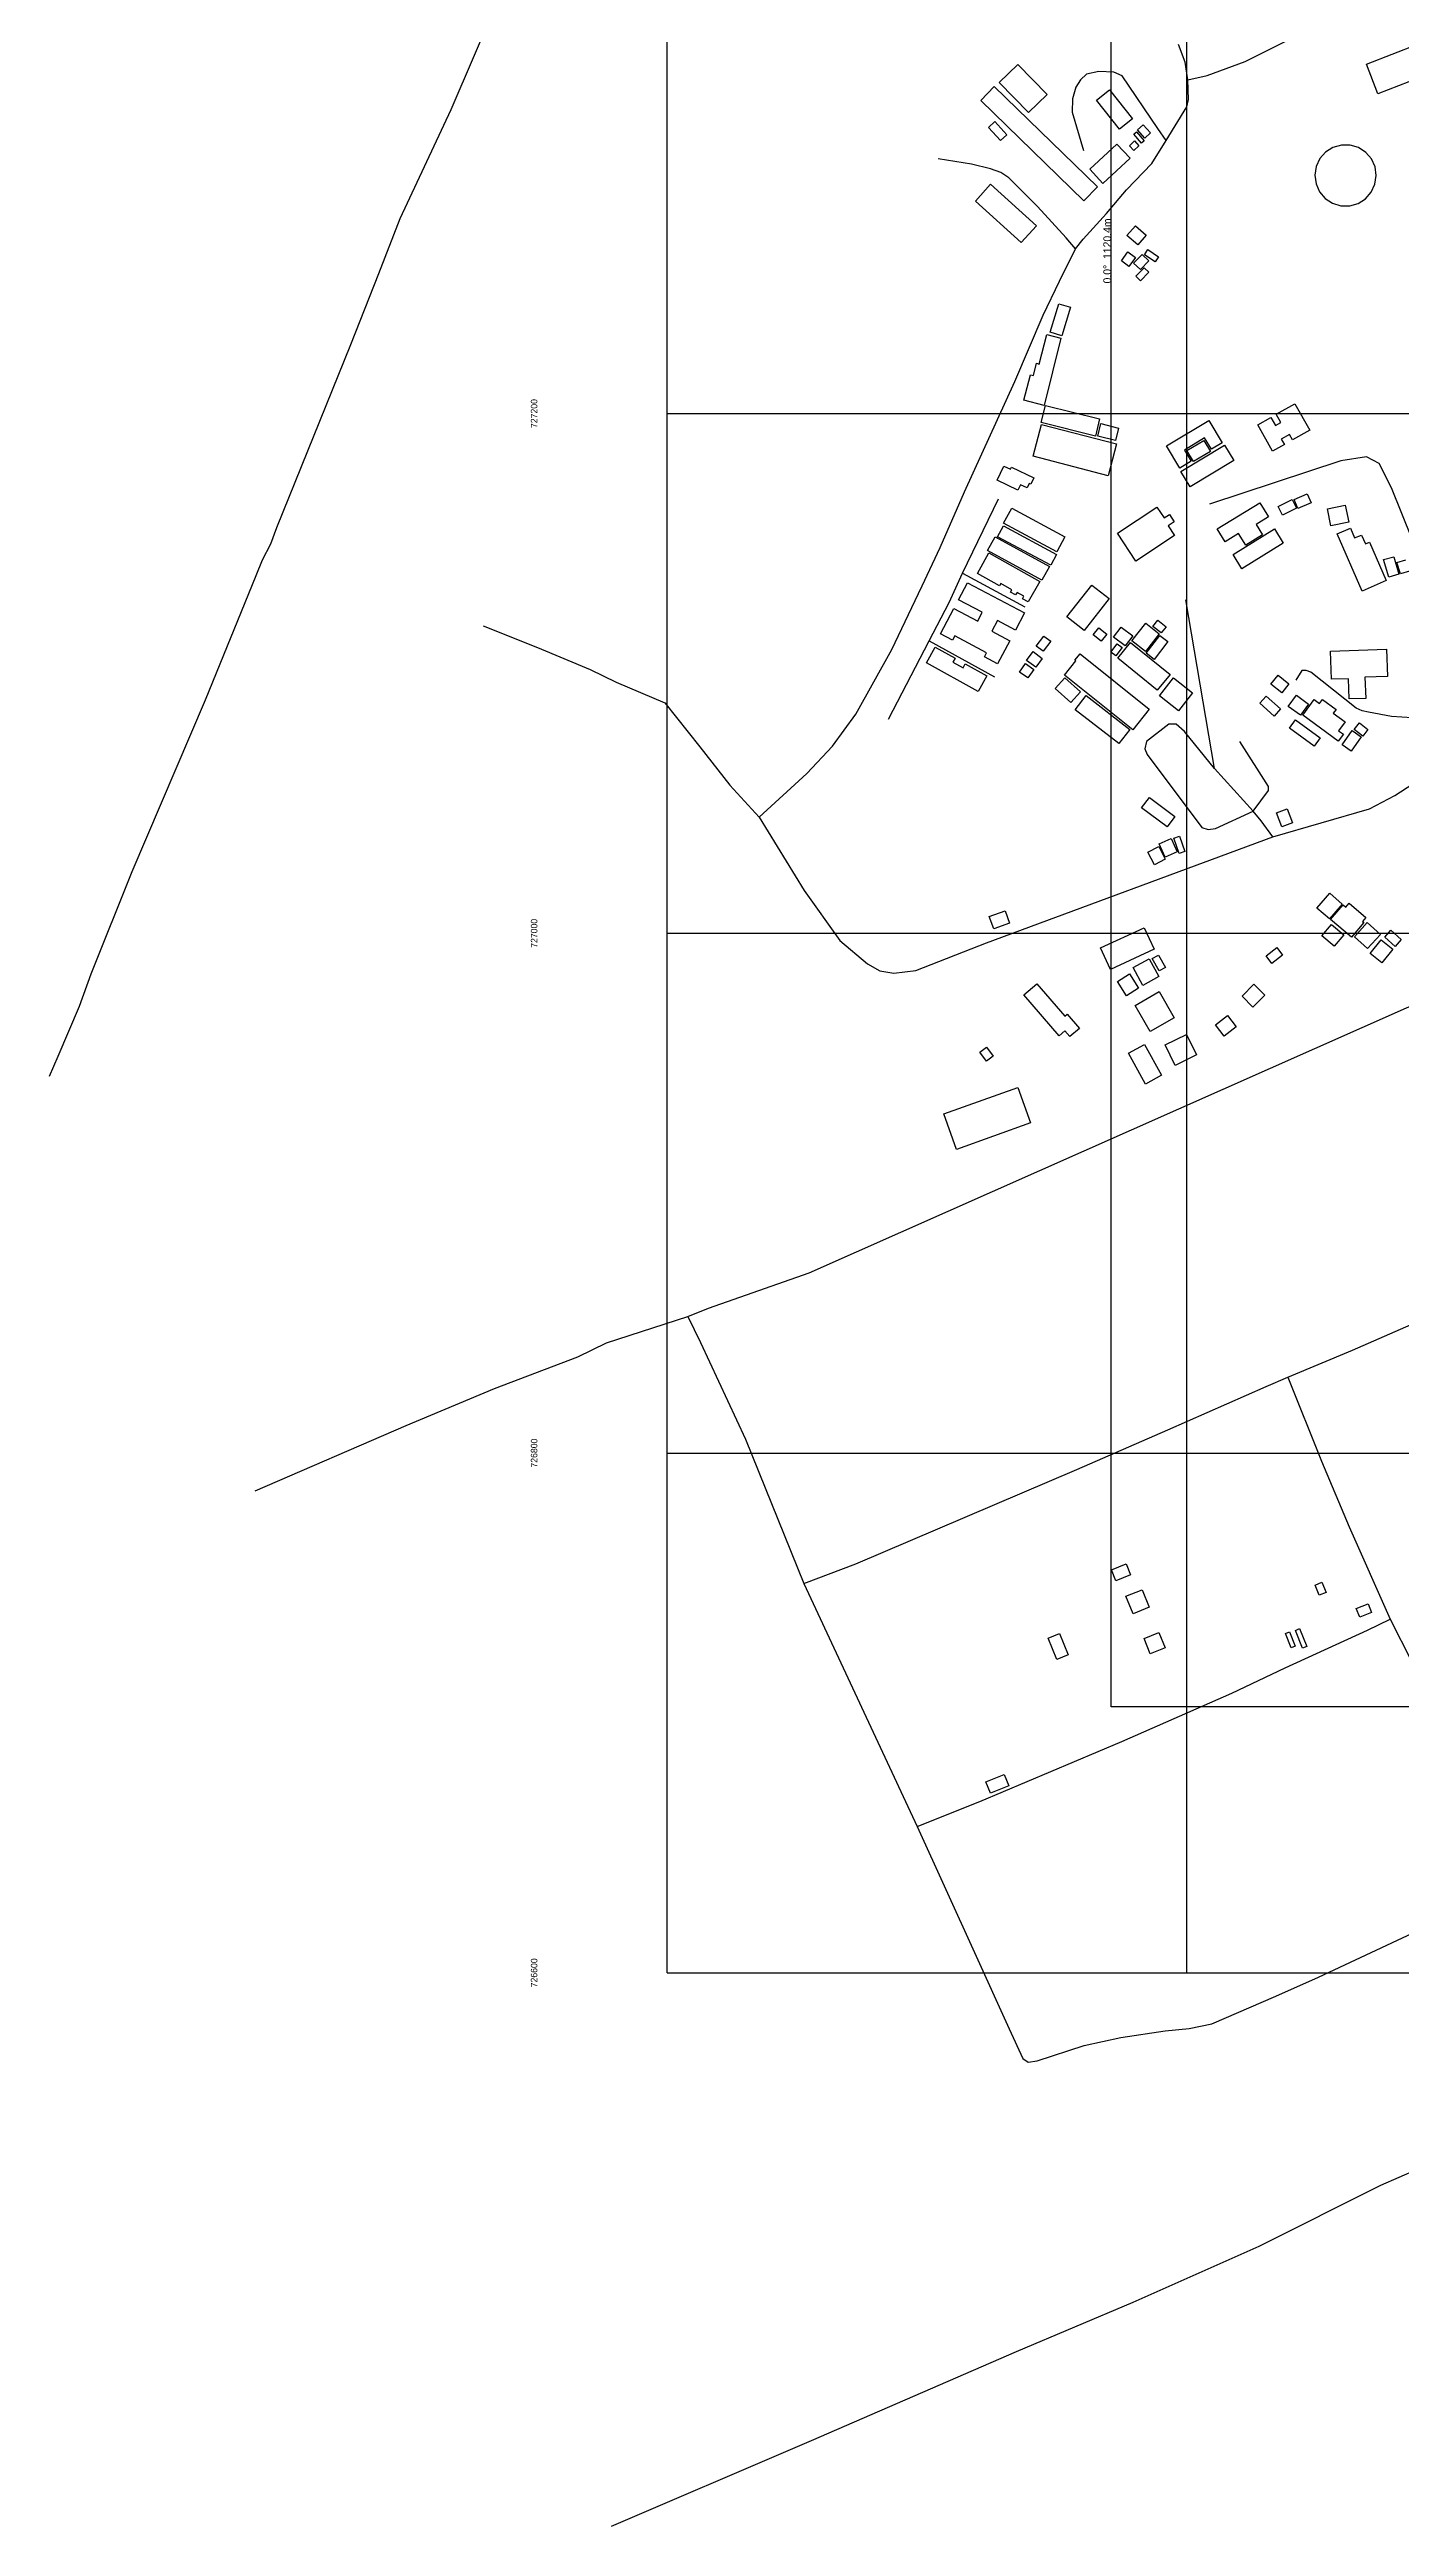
# Model space of a CAD drawing. Header units: metres. Extents: x 375284 to 378017, y 725251 to 730423.
# Drawn here: x 375762 to 376283, y 726387 to 727340 of the extents above; entities that cross this region are included whole.
import ezdxf
from ezdxf.enums import TextEntityAlignment as Align

# ---------------------------------------------------------------- set-up
doc = ezdxf.new("R2010")
doc.units = ezdxf.units.M
for name, color, linetype in [('BUILDINGS', 7, 'Continuous'), ('COORDS', 4, 'Continuous'), ('GRID', 4, 'Continuous'), ('PLOT', 1, 'Continuous'), ('ROADS', 8, 'Continuous'), ('TEXT', 2, 'Continuous')]:
    doc.layers.add(name, color=color, linetype=linetype)

msp = doc.modelspace()

# ---------------------------------------------------------------- linework, layer by layer
at = {"layer": 'BUILDINGS'}
for p, q in [((376269.03, 727334.46), (376288.89, 727342.18)), ((376127.78, 727327.42), (376134.97, 727334.38)), ((376134.97, 727334.38), (376146.17, 727322.8)), ((376273.46, 727323.07), (376269.03, 727334.46)), ((376293.31, 727330.79), (376273.46, 727323.07)), ((376120.64, 727320.42), (376125.86, 727325.79)), ((376125.86, 727325.79), (376165.58, 727287.27)), ((376138.97, 727315.85), (376127.78, 727327.42)), ((376146.17, 727322.8), (376138.97, 727315.85)), ((376165.12, 727320.64), (376170.13, 727324.6)), ((376174.02, 727309.4), (376165.12, 727320.64)), ((376170.13, 727324.6), (376179.02, 727313.36)), ((376160.36, 727281.9), (376120.64, 727320.42)), ((376123.57, 727310.09), (376126.02, 727312.36)), ((376126.02, 727312.36), (376130.71, 727307.29)), ((376179.02, 727313.36), (376174.02, 727309.4)), ((376180.96, 727309.17), (376183.16, 727311.13)), ((376183.16, 727311.13), (376186, 727307.96)), ((376128.27, 727305.01), (376123.57, 727310.09)), ((376130.71, 727307.29), (376128.27, 727305.01)), ((376162.59, 727294), (376173.04, 727303.7)), ((376173.04, 727303.7), (376178.09, 727298.25)), ((376177.86, 727303.08), (376179.8, 727304.89)), ((376179.58, 727301.25), (376177.86, 727303.08)), ((376179.55, 727307.54), (376180.62, 727308.44)), ((376182.47, 727304.1), (376179.55, 727307.54)), ((376181.51, 727303.06), (376179.58, 727301.25)), ((376179.8, 727304.89), (376181.51, 727303.06)), ((376180.62, 727308.44), (376183.52, 727305)), ((376183.8, 727306), (376180.96, 727309.17)), ((376183.52, 727305), (376182.47, 727304.1)), ((376186, 727307.96), (376183.8, 727306)), ((376256.17, 727302.42), (376253.33, 727300.62)), ((376259.4, 727303.34), (376256.17, 727302.42)), ((376262.76, 727303.33), (376259.4, 727303.34)), ((376265.98, 727302.36), (376262.76, 727303.33)), ((376268.81, 727300.52), (376265.98, 727302.36)), ((376167.64, 727288.55), (376162.59, 727294)), ((376178.09, 727298.25), (376167.64, 727288.55)), ((376249.69, 727295.04), (376249.19, 727291.72)), ((376251.12, 727298.09), (376249.69, 727295.04)), ((376253.33, 727300.62), (376251.12, 727298.09)), ((376270.99, 727297.96), (376268.81, 727300.52)), ((376272.37, 727294.9), (376270.99, 727297.96)), ((376272.83, 727291.57), (376272.37, 727294.9)), ((376118.57, 727281.77), (376124.45, 727288.25)), ((376124.45, 727288.25), (376142.06, 727272.27)), ((376165.58, 727287.27), (376160.36, 727281.9)), ((376249.19, 727291.72), (376249.66, 727288.38)), ((376249.66, 727288.38), (376251.03, 727285.32)), ((376251.03, 727285.32), (376253.22, 727282.76)), ((376253.22, 727282.76), (376256.04, 727280.93)), ((376265.85, 727280.87), (376268.7, 727282.67)), ((376268.7, 727282.67), (376270.91, 727285.19)), ((376270.91, 727285.19), (376272.32, 727288.25)), ((376272.32, 727288.25), (376272.83, 727291.57)), ((376136.19, 727265.8), (376118.57, 727281.77)), ((376256.04, 727280.93), (376259.26, 727279.96)), ((376259.26, 727279.96), (376262.62, 727279.94)), ((376262.62, 727279.94), (376265.85, 727280.87)), ((376142.06, 727272.27), (376136.19, 727265.8)), ((376176.88, 727268.48), (376180.13, 727272.27)), ((376181.06, 727264.9), (376176.88, 727268.48)), ((376180.13, 727272.27), (376184.32, 727268.69)), ((376184.32, 727268.69), (376181.06, 727264.9)), ((376174.74, 727258.74), (376177.29, 727262.2)), ((376177.58, 727256.64), (376174.74, 727258.74)), ((376177.29, 727262.2), (376180.13, 727260.1)), ((376180.13, 727260.1), (376177.58, 727256.64)), ((376179.48, 727257.89), (376182.71, 727261.26)), ((376182.06, 727255.42), (376179.48, 727257.89)), ((376180.34, 727252.81), (376183.52, 727256.07)), ((376185.28, 727258.8), (376182.06, 727255.42)), ((376185.28, 727254.36), (376182.09, 727251.1)), ((376182.71, 727261.26), (376185.28, 727258.8)), ((376183.52, 727256.07), (376185.28, 727254.36)), ((376183.65, 727261.13), (376184.95, 727263.1)), ((376187.79, 727258.38), (376183.65, 727261.13)), ((376184.95, 727263.1), (376189.09, 727260.33)), ((376189.09, 727260.33), (376187.79, 727258.38)), ((376182.09, 727251.1), (376180.34, 727252.81)), ((376147.37, 727231.27), (376150.63, 727242.23)), ((376150.63, 727242.23), (376155.13, 727240.9)), ((376155.13, 727240.9), (376151.85, 727229.93)), ((376143.17, 727219.07), (376146.01, 727230.42)), ((376151.46, 727229.06), (376145, 727203.16)), ((376146.01, 727230.42), (376151.46, 727229.06)), ((376151.85, 727229.93), (376147.37, 727231.27)), ((376140.95, 727214.59), (376142.14, 727219.33)), ((376142.14, 727219.33), (376143.17, 727219.07)), ((376137.27, 727205.1), (376139.72, 727214.89)), ((376139.72, 727214.89), (376140.95, 727214.59)), ((376145, 727203.16), (376137.27, 727205.1)), ((376143.85, 727196.56), (376145.5, 727203.15)), ((376145.5, 727203.15), (376166.39, 727197.93)), ((376166.39, 727197.93), (376164.75, 727191.34)), ((376192.16, 727187.59), (376208.43, 727197.33)), ((376208.43, 727197.33), (376213.55, 727188.78)), ((376227.22, 727195.67), (376232.29, 727198.54)), ((376232.29, 727198.54), (376234.04, 727195.44)), ((376234.35, 727199.71), (376241.49, 727203.75)), ((376236.11, 727196.61), (376234.35, 727199.71)), ((376241.49, 727203.75), (376247.24, 727193.58)), ((376140.84, 727183.57), (376144.04, 727195.84)), ((376164.75, 727191.34), (376143.85, 727196.56)), ((376144.04, 727195.84), (376172.82, 727188.34)), ((376165.64, 727191.34), (376166.85, 727196.14)), ((376172.43, 727189.63), (376165.64, 727191.34)), ((376166.85, 727196.14), (376173.64, 727194.41)), ((376172.82, 727188.34), (376169.62, 727176.07)), ((376173.64, 727194.41), (376172.43, 727189.63)), ((376197.28, 727179.03), (376192.16, 727187.59)), ((376197.67, 727177.7), (376214.47, 727187.78)), ((376206.79, 727190.63), (376199.01, 727185.96)), ((376199.99, 727185.83), (376206.45, 727189.67)), ((376206.45, 727189.67), (376209.01, 727185.38)), ((376209.4, 727186.28), (376206.79, 727190.63)), ((376213.55, 727188.78), (376209.4, 727186.28)), ((376214.47, 727187.78), (376217.99, 727181.91)), ((376232.97, 727185.49), (376227.22, 727195.67)), ((376237.48, 727188.05), (376232.97, 727185.49)), ((376234.04, 727195.44), (376236.11, 727196.61)), ((376239.47, 727191.94), (376236.3, 727190.14)), ((376236.3, 727190.14), (376237.48, 727188.05)), ((376240.65, 727189.85), (376239.47, 727191.94)), ((376247.24, 727193.58), (376240.65, 727189.85)), ((376126.93, 727174.31), (376129.51, 727179.79)), ((376129.51, 727179.79), (376132.11, 727178.56)), ((376132.11, 727178.56), (376132.48, 727179.36)), ((376132.48, 727179.36), (376141.09, 727175.31)), ((376169.62, 727176.07), (376140.84, 727183.57)), ((376201.61, 727181.63), (376197.28, 727179.03)), ((376201.19, 727171.84), (376197.67, 727177.7)), ((376199.01, 727185.96), (376201.61, 727181.63)), ((376202.55, 727181.53), (376199.99, 727185.83)), ((376217.99, 727181.91), (376201.19, 727171.84)), ((376209.01, 727185.38), (376202.55, 727181.53)), ((376134.9, 727170.56), (376126.93, 727174.31)), ((376135.88, 727172.62), (376134.9, 727170.56)), ((376138.53, 727171.36), (376135.88, 727172.62)), ((376139.32, 727173.05), (376138.53, 727171.36)), ((376139.9, 727172.78), (376139.32, 727173.05)), ((376141.09, 727175.31), (376139.9, 727172.78)), ((376241.19, 727166.95), (376246.26, 727169.15)), ((376246.26, 727169.15), (376247.79, 727165.65)), ((376129.42, 727157.84), (376132.54, 727163.61)), ((376132.54, 727163.61), (376152.98, 727152.56)), ((376173.27, 727153.96), (376188.46, 727164.01)), ((376188.46, 727164.01), (376191.19, 727159.87)), ((376191.19, 727159.87), (376193.21, 727161.2)), ((376193.21, 727161.2), (376195.1, 727158.33)), ((376211.63, 727155.6), (376228.05, 727165.68)), ((376231.4, 727160.22), (376226.66, 727157.3)), ((376228.05, 727165.68), (376231.4, 727160.22)), ((376235.03, 727164.26), (376240.49, 727166.98)), ((376236.72, 727160.89), (376235.03, 727164.26)), ((376242.17, 727163.61), (376236.72, 727160.89)), ((376240.49, 727166.98), (376242.17, 727163.61)), ((376242.71, 727163.44), (376241.19, 727166.95)), ((376247.79, 727165.65), (376242.71, 727163.44)), ((376254.03, 727163.29), (376260.9, 727164.71)), ((376255.38, 727156.77), (376254.03, 727163.29)), ((376260.9, 727164.71), (376262.25, 727158.19)), ((376123.23, 727147.32), (376126.13, 727152.62)), ((376126.13, 727152.62), (376147.07, 727141.19)), ((376127.13, 727152.63), (376129.33, 727156.75)), ((376147.62, 727141.7), (376127.13, 727152.63)), ((376129.33, 727156.75), (376149.83, 727145.82)), ((376149.86, 727146.78), (376129.42, 727157.84)), ((376152.98, 727152.56), (376149.86, 727146.78)), ((376180.37, 727143.23), (376173.27, 727153.96)), ((376195.21, 727153.06), (376180.37, 727143.23)), ((376195.1, 727158.33), (376192.74, 727156.78)), ((376192.74, 727156.78), (376195.21, 727153.06)), ((376214.68, 727150.63), (376211.63, 727155.6)), ((376219.85, 727153.8), (376214.68, 727150.63)), ((376217.76, 727145.75), (376233.65, 727155.6)), ((376222.59, 727149.34), (376219.85, 727153.8)), ((376237.05, 727150.12), (376221.15, 727140.27)), ((376229.1, 727153.33), (376222.59, 727149.34)), ((376226.66, 727157.3), (376229.1, 727153.33)), ((376233.65, 727155.6), (376237.05, 727150.12)), ((376262.25, 727158.19), (376255.38, 727156.77)), ((376257.84, 727153.66), (376262.87, 727155.86)), ((376267.42, 727131.68), (376257.84, 727153.66)), ((376262.87, 727155.86), (376264.5, 727152.12)), ((376264.5, 727152.12), (376267.15, 727153.27)), ((376267.15, 727153.27), (376268.65, 727149.81)), ((376268.65, 727149.81), (376270.23, 727150.49)), ((376270.23, 727150.49), (376276.67, 727135.71)), ((376119.36, 727138.42), (376123.78, 727146.35)), ((376144.17, 727135.9), (376123.23, 727147.32)), ((376123.78, 727146.35), (376143.33, 727135.44)), ((376147.07, 727141.19), (376144.17, 727135.9)), ((376149.83, 727145.82), (376147.62, 727141.7)), ((376221.15, 727140.27), (376217.76, 727145.75)), ((376275.68, 727143.81), (376279.56, 727144.92)), ((376277.63, 727137.05), (376275.68, 727143.81)), ((376279.56, 727144.92), (376281.51, 727138.17)), ((376280.8, 727142.69), (376284.22, 727143.77)), ((376282.17, 727138.31), (376280.8, 727142.69)), ((376112.08, 727128.38), (376115.49, 727134.85)), ((376115.49, 727134.85), (376137.44, 727123.28)), ((376127.84, 727133.7), (376119.36, 727138.42)), ((376128.34, 727134.59), (376127.84, 727133.7)), ((376132.64, 727132.21), (376128.34, 727134.59)), ((376132.14, 727131.3), (376132.64, 727132.21)), ((376134.07, 727130.23), (376132.14, 727131.3)), ((376134.6, 727131.2), (376134.07, 727130.23)), ((376137.26, 727129.72), (376134.6, 727131.2)), ((376143.33, 727135.44), (376138.92, 727127.52)), ((376153.77, 727121.75), (376163.33, 727134.03)), ((376163.33, 727134.03), (376169.99, 727128.84)), ((376276.67, 727135.71), (376267.42, 727131.68)), ((376281.51, 727138.17), (376277.63, 727137.05)), ((376285.6, 727139.4), (376282.17, 727138.31)), ((376105.16, 727115.24), (376110.3, 727125)), ((376110.3, 727125), (376119.46, 727120.17)), ((376121.24, 727123.56), (376112.08, 727128.38)), ((376119.46, 727120.17), (376121.24, 727123.56)), ((376137.44, 727123.28), (376133.97, 727116.7)), ((376136.73, 727128.74), (376137.26, 727129.72)), ((376138.92, 727127.52), (376136.73, 727128.74)), ((376160.43, 727116.56), (376153.77, 727121.75)), ((376169.99, 727128.84), (376160.43, 727116.56)), ((376186.86, 727118.1), (376188.76, 727120.52)), ((376188.76, 727120.52), (376192, 727117.98)), ((376109.82, 727112.79), (376105.16, 727115.24)), ((376110.68, 727114.42), (376109.82, 727112.79)), ((376122.91, 727107.97), (376110.68, 727114.42)), ((376127.05, 727120.34), (376124.89, 727116.25)), ((376124.89, 727116.25), (376131.81, 727112.61)), ((376133.97, 727116.7), (376127.05, 727120.34)), ((376131.81, 727112.61), (376127.1, 727103.67)), ((376142, 727110.54), (376144.97, 727114.4)), ((376147.59, 727112.38), (376144.61, 727108.53)), ((376144.97, 727114.4), (376147.59, 727112.38)), ((376163.95, 727114.82), (376166.14, 727117.49)), ((376166.95, 727112.38), (376163.95, 727114.82)), ((376166.14, 727117.49), (376169.12, 727115.07)), ((376169.12, 727115.07), (376166.95, 727112.38)), ((376170.68, 727108.21), (376173.19, 727111.41)), ((376171.78, 727113.92), (376174.69, 727117.8)), ((376176.22, 727110.6), (376171.78, 727113.92)), ((376173.19, 727111.41), (376175.1, 727109.92)), ((376173.35, 727105.9), (376178.27, 727111.94)), ((376174.69, 727117.8), (376179.13, 727114.47)), ((376179.13, 727114.47), (376176.22, 727110.6)), ((376178.27, 727111.94), (376193.5, 727099.54)), ((376178.78, 727112.56), (376184.13, 727119.37)), ((376184, 727108.45), (376178.78, 727112.56)), ((376189.35, 727115.25), (376184, 727108.45)), ((376184.13, 727119.37), (376189.35, 727115.25)), ((376184.28, 727107.77), (376189.57, 727114.66)), ((376190.11, 727115.57), (376186.86, 727118.1)), ((376192.63, 727112.31), (376187.34, 727105.42)), ((376189.57, 727114.66), (376192.63, 727112.31)), ((376192, 727117.98), (376190.11, 727115.57)), ((376099.79, 727104.02), (376103.12, 727110.05)), ((376119.66, 727093.06), (376099.79, 727104.02)), ((376103.12, 727110.05), (376110.77, 727105.84)), ((376110.77, 727105.84), (376109.91, 727104.28)), ((376109.91, 727104.28), (376113.84, 727102.11)), ((376113.84, 727102.11), (376114.7, 727103.67)), ((376114.7, 727103.67), (376122.99, 727099.1)), ((376122.04, 727106.33), (376122.91, 727107.97)), ((376127.1, 727103.67), (376122.04, 727106.33)), ((376135.58, 727100.5), (376137.88, 727103.8)), ((376137.88, 727103.8), (376141.09, 727101.56)), ((376138.27, 727105.03), (376140.79, 727108.43)), ((376141.78, 727102.42), (376138.27, 727105.03)), ((376141.09, 727101.56), (376138.79, 727098.26)), ((376140.79, 727108.43), (376144.31, 727105.81)), ((376144.31, 727105.81), (376141.78, 727102.42)), ((376144.61, 727108.53), (376142, 727110.54)), ((376152.88, 727099.29), (376157.28, 727104.79)), ((376156.9, 727105.08), (376158.86, 727107.53)), ((376157.28, 727104.79), (376156.9, 727105.08)), ((376158.86, 727107.53), (376185.51, 727086.26)), ((376172.58, 727106.72), (376170.68, 727108.21)), ((376175.1, 727109.92), (376172.58, 727106.72)), ((376188.58, 727093.51), (376173.35, 727105.9)), ((376187.34, 727105.42), (376184.28, 727107.77)), ((376255.23, 727108.58), (376276.8, 727109.33)), ((376255.6, 727097.74), (376255.23, 727108.58)), ((376276.8, 727109.33), (376277.16, 727098.87)), ((376122.99, 727099.1), (376119.66, 727093.06)), ((376138.79, 727098.26), (376135.58, 727100.5)), ((376149.31, 727094.19), (376152.96, 727098.31)), ((376155.31, 727088.86), (376149.31, 727094.19)), ((376179.16, 727078.3), (376152.88, 727099.29)), ((376152.96, 727098.31), (376158.97, 727092.98)), ((376158.97, 727092.98), (376155.31, 727088.86)), ((376193.5, 727099.54), (376188.58, 727093.51)), ((376189.37, 727091.4), (376194.83, 727098.35)), ((376194.83, 727098.35), (376202.15, 727092.6)), ((376202.15, 727092.6), (376196.69, 727085.65)), ((376232.28, 727095.85), (376235.07, 727099.32)), ((376236.46, 727092.49), (376232.28, 727095.85)), ((376235.07, 727099.32), (376239.25, 727095.96)), ((376239.25, 727095.96), (376236.46, 727092.49)), ((376262.14, 727097.96), (376255.6, 727097.74)), ((376262.41, 727090.2), (376262.14, 727097.96)), ((376277.16, 727098.87), (376268.48, 727098.58)), ((376268.48, 727098.58), (376268.77, 727090.42)), ((376156.96, 727086.01), (376161.17, 727091.48)), ((376173.83, 727073.02), (376156.96, 727086.01)), ((376161.17, 727091.48), (376178.04, 727078.49)), ((376185.51, 727086.26), (376179.16, 727078.3)), ((376196.69, 727085.65), (376189.37, 727091.4)), ((376228.05, 727088.54), (376230.51, 727091.3)), ((376233.54, 727083.62), (376228.05, 727088.54)), ((376230.51, 727091.3), (376236, 727086.37)), ((376236, 727086.37), (376233.54, 727083.62)), ((376239, 727087.33), (376242.09, 727091.59)), ((376243.63, 727083.97), (376239, 727087.33)), ((376242.09, 727091.59), (376246.72, 727088.24)), ((376246.72, 727088.24), (376243.63, 727083.97)), ((376244.55, 727083.96), (376248.98, 727089.93)), ((376258.18, 727073.88), (376244.55, 727083.96)), ((376248.98, 727089.93), (376251, 727088.44)), ((376251, 727088.44), (376252.18, 727090.02)), ((376252.18, 727090.02), (376257.36, 727086.19)), ((376257.36, 727086.19), (376256.27, 727084.73)), ((376256.27, 727084.73), (376260.86, 727081.34)), ((376268.77, 727090.42), (376262.41, 727090.2)), ((376178.04, 727078.49), (376173.83, 727073.02)), ((376239.46, 727078.97), (376241.79, 727082.16)), ((376248.9, 727072.06), (376239.46, 727078.97)), ((376241.79, 727082.16), (376251.23, 727075.24)), ((376251.23, 727075.24), (376248.9, 727072.06)), ((376260.19, 727076.6), (376258.18, 727073.88)), ((376260.86, 727081.34), (376258.35, 727077.95)), ((376258.35, 727077.95), (376260.19, 727076.6)), ((376259.77, 727072.58), (376263.62, 727078.01)), ((376267.09, 727075.55), (376263.24, 727070.11)), ((376263.62, 727078.01), (376267.09, 727075.55)), ((376264.4, 727078.37), (376266.35, 727080.96)), ((376267.69, 727075.9), (376264.4, 727078.37)), ((376266.35, 727080.96), (376269.63, 727078.49)), ((376269.63, 727078.49), (376267.69, 727075.9)), ((376263.24, 727070.11), (376259.77, 727072.58)), ((376182.52, 727048.26), (376185.53, 727052.28)), ((376192.31, 727040.95), (376182.52, 727048.26)), ((376185.53, 727052.28), (376195.31, 727044.97)), ((376195.31, 727044.97), (376192.31, 727040.95)), ((376234.48, 727046.32), (376238.57, 727047.88)), ((376236.49, 727041.02), (376234.48, 727046.32)), ((376238.57, 727047.88), (376240.59, 727042.58)), ((376189.28, 727034.38), (376193.87, 727036.52)), ((376193.87, 727036.52), (376196.25, 727031.41)), ((376194.91, 727036.62), (376197.09, 727037.36)), ((376196.93, 727030.72), (376194.91, 727036.62)), ((376197.09, 727037.36), (376199.11, 727031.47)), ((376240.59, 727042.58), (376236.49, 727041.02)), ((376184.95, 727031.21), (376189.12, 727033.37)), ((376187.49, 727026.31), (376184.95, 727031.21)), ((376191.66, 727028.49), (376187.49, 727026.31)), ((376189.12, 727033.37), (376191.66, 727028.49)), ((376191.66, 727029.26), (376189.28, 727034.38)), ((376196.25, 727031.41), (376191.66, 727029.26)), ((376199.11, 727031.47), (376196.93, 727030.72)), ((376123.92, 727006.46), (376129.97, 727008.7)), ((376125.68, 727001.72), (376123.92, 727006.46)), ((376129.97, 727008.7), (376131.73, 727003.96)), ((376250, 727009.74), (376255, 727015.47)), ((376254.78, 727005.56), (376250, 727009.74)), ((376259.78, 727011.28), (376254.78, 727005.56)), ((376255, 727015.47), (376259.78, 727011.28)), ((376255.29, 727005.27), (376260.1, 727010.97)), ((376260.1, 727010.97), (376261.15, 727010.09)), ((376261.15, 727010.09), (376262.39, 727011.57)), ((376262.39, 727011.57), (376268.86, 727006.12)), ((376268.86, 727006.12), (376267.59, 727004.61)), ((376131.73, 727003.96), (376125.68, 727001.72)), ((376166.77, 726994.37), (376183.49, 727002.13)), ((376183.49, 727002.13), (376187.33, 726993.87)), ((376251.92, 726999.04), (376255.56, 727003.4)), ((376256.7, 726995.05), (376251.92, 726999.04)), ((376263.32, 726998.52), (376255.29, 727005.27)), ((376255.56, 727003.4), (376260.34, 726999.41)), ((376260.34, 726999.41), (376256.7, 726995.05)), ((376268.09, 727004.18), (376263.32, 726998.52)), ((376264.41, 726998.69), (376269.33, 727004.15)), ((376269.49, 726994.1), (376264.41, 726998.69)), ((376267.59, 727004.61), (376268.09, 727004.18)), ((376269.33, 727004.15), (376274.42, 726999.56)), ((376274.42, 726999.56), (376269.49, 726994.1)), ((376270.53, 726992.24), (376274.74, 726997.54)), ((376274.74, 726997.54), (376279.26, 726993.94)), ((376276.09, 726998.58), (376278.49, 727001.22)), ((376280.05, 726994.96), (376276.09, 726998.58)), ((376278.49, 727001.22), (376282.45, 726997.6)), ((376282.45, 726997.6), (376280.05, 726994.96)), ((376170.61, 726986.1), (376166.77, 726994.37)), ((376187.33, 726993.87), (376170.61, 726986.1)), ((376179.24, 726986.86), (376185.41, 726990.24)), ((376185.41, 726990.24), (376189.18, 726983.33)), ((376186.59, 726990.3), (376189.05, 726991.66)), ((376189.24, 726985.52), (376186.59, 726990.3)), ((376189.05, 726991.66), (376191.7, 726986.89)), ((376230.45, 726991.31), (376234.55, 726994.52)), ((376232.71, 726988.42), (376230.45, 726991.31)), ((376236.8, 726991.62), (376232.71, 726988.42)), ((376234.55, 726994.52), (376236.8, 726991.62)), ((376275.04, 726988.64), (376270.53, 726992.24)), ((376279.26, 726993.94), (376275.04, 726988.64)), ((376137.27, 726976.31), (376142.24, 726980.58)), ((376142.24, 726980.58), (376152.96, 726968.1)), ((376173.26, 726981.45), (376177.86, 726984.36)), ((376176.77, 726975.93), (376173.26, 726981.45)), ((376181.37, 726978.84), (376176.77, 726975.93)), ((376177.86, 726984.36), (376181.37, 726978.84)), ((376183, 726979.96), (376179.24, 726986.86)), ((376180.02, 726972.27), (376189.31, 726977.61)), ((376189.18, 726983.33), (376183, 726979.96)), ((376191.7, 726986.89), (376189.24, 726985.52)), ((376189.31, 726977.61), (376195.1, 726967.54)), ((376221.18, 726975.86), (376225.74, 726980.41)), ((376225.74, 726980.41), (376229.96, 726976.2)), ((376150.79, 726960.57), (376137.27, 726976.31)), ((376152.96, 726968.1), (376153.92, 726968.92)), ((376153.92, 726968.92), (376158.66, 726963.42)), ((376185.81, 726962.19), (376180.02, 726972.27)), ((376210.97, 726964.81), (376215.58, 726968.32)), ((376215.58, 726968.32), (376218.88, 726963.97)), ((376225.4, 726971.64), (376221.18, 726975.86)), ((376229.96, 726976.2), (376225.4, 726971.64)), ((376153.02, 726962.49), (376150.79, 726960.57)), ((376154.96, 726960.24), (376153.02, 726962.49)), ((376158.66, 726963.42), (376154.96, 726960.24)), ((376195.1, 726967.54), (376185.81, 726962.19)), ((376191.55, 726957.05), (376199.78, 726961.12)), ((376199.78, 726961.12), (376203.65, 726953.28)), ((376214.26, 726960.47), (376210.97, 726964.81)), ((376218.88, 726963.97), (376214.26, 726960.47)), ((376120.26, 726954.28), (376122.86, 726956.2)), ((376122.8, 726950.85), (376120.26, 726954.28)), ((376125.39, 726952.77), (376122.8, 726950.85)), ((376122.86, 726956.2), (376125.39, 726952.77)), ((376177.52, 726953.83), (376183.65, 726957.23)), ((376184.09, 726941.97), (376177.52, 726953.83)), ((376183.65, 726957.23), (376190.22, 726945.36)), ((376195.44, 726949.2), (376191.55, 726957.05)), ((376203.65, 726953.28), (376195.44, 726949.2)), ((376106.46, 726930.55), (376134.97, 726940.7)), ((376134.97, 726940.7), (376139.83, 726927.03)), ((376190.22, 726945.36), (376184.09, 726941.97)), ((376111.32, 726916.88), (376106.46, 726930.55)), ((376139.83, 726927.03), (376111.32, 726916.88)), ((376170.96, 726755.1), (376176.55, 726757.36)), ((376172.67, 726750.88), (376170.96, 726755.1)), ((376178.26, 726753.14), (376172.67, 726750.88)), ((376176.55, 726757.36), (376178.26, 726753.14)), ((376249.3, 726749.21), (376251.94, 726750.27)), ((376250.9, 726745.28), (376249.3, 726749.21)), ((376251.94, 726750.27), (376253.53, 726746.35)), ((376176.51, 726744.92), (376182.75, 726747.44)), ((376179.24, 726738.18), (376176.51, 726744.92)), ((376185.47, 726740.72), (376179.24, 726738.18)), ((376182.75, 726747.44), (376185.47, 726740.72)), ((376253.53, 726746.35), (376250.9, 726745.28)), ((376265.16, 726740.2), (376269.66, 726742.03)), ((376266.5, 726736.88), (376265.16, 726740.2)), ((376269.66, 726742.03), (376271.01, 726738.71)), ((376146.57, 726728.79), (376150.94, 726730.58)), ((376150.94, 726730.58), (376154.28, 726722.34)), ((376183.46, 726728.7), (376189.17, 726731.02)), ((376189.17, 726731.02), (376191.58, 726725.05)), ((376237.85, 726730.54), (376239.4, 726731.17)), ((376240.08, 726725.05), (376237.85, 726730.54)), ((376239.4, 726731.17), (376241.62, 726725.68)), ((376241.72, 726731.77), (376243.36, 726732.44)), ((376244.47, 726724.97), (376241.72, 726731.77)), ((376243.36, 726732.44), (376246.11, 726725.63)), ((376271.01, 726738.71), (376266.5, 726736.88)), ((376149.9, 726720.57), (376146.57, 726728.79)), ((376154.28, 726722.34), (376149.9, 726720.57)), ((376185.88, 726722.73), (376183.46, 726728.7)), ((376191.58, 726725.05), (376185.88, 726722.73)), ((376241.62, 726725.68), (376240.08, 726725.05)), ((376246.11, 726725.63), (376244.47, 726724.97)), ((376122.6, 726673.51), (376129.67, 726676.38)), ((376124.37, 726669.14), (376122.6, 726673.51)), ((376129.67, 726676.38), (376131.45, 726672)), ((376131.45, 726672), (376124.37, 726669.14))]:
    msp.add_line(p, q, dxfattribs=at)
at = {"layer": 'GRID'}
for p, q in [((376000, 726600), (376000, 728000)), ((376200, 726600), (376200, 728000)), ((376000, 727200), (377400, 727200)), ((376000, 727000), (377400, 727000)), ((376000, 726800), (377400, 726800)), ((376000, 726600), (377400, 726600))]:
    msp.add_line(p, q, dxfattribs=at)
at = {"layer": 'PLOT'}
for p, q in [((376170.82, 726702.36), (376170.82, 727822.8)), ((377284.02, 726702.36), (376170.82, 726702.36))]:
    msp.add_line(p, q, dxfattribs=at)
at = {"layer": 'ROADS'}
for p, q in [((375916.86, 727316.99), (375935.22, 727359.83)), ((376199.31, 727335.21), (376196.78, 727342.06)), ((376222.45, 727335.5), (376246.2, 727347.44)), ((376161.32, 727330.58), (376159.08, 727328.48)), ((376166.06, 727331.65), (376161.32, 727330.58)), ((376171.84, 727331.4), (376166.06, 727331.65)), ((376175.05, 727329.91), (376171.84, 727331.4)), ((376200.36, 727328.41), (376199.31, 727335.21)), ((376207.75, 727330.12), (376222.45, 727335.5)), ((376155.94, 727321.17), (376155.8, 727315.95)), ((376157.25, 727325.54), (376155.94, 727321.17)), ((376159.08, 727328.48), (376157.25, 727325.54)), ((376188.82, 727309.67), (376175.05, 727329.91)), ((376199.99, 727318.03), (376200.59, 727320.79)), ((376200.36, 727328.41), (376207.75, 727330.12)), ((376200.59, 727320.79), (376200.36, 727328.41)), ((375897.16, 727275.04), (375916.86, 727316.99)), ((376155.8, 727315.95), (376160.13, 727301.17)), ((376192.01, 727305.04), (376199.99, 727318.03)), ((376186.47, 727296.24), (376192.01, 727305.04)), ((376192.01, 727305.04), (376188.82, 727309.67)), ((376117.06, 727296.01), (376104.29, 727298.03)), ((376124.45, 727294.22), (376117.06, 727296.01)), ((376128.33, 727292.73), (376124.45, 727294.22)), ((376131.38, 727290.71), (376128.33, 727292.73)), ((376176.7, 727286.08), (376186.47, 727296.24)), ((376136.25, 727285.94), (376131.38, 727290.71)), ((376142.51, 727279.74), (376136.25, 727285.94)), ((376169.01, 727276.98), (376176.7, 727286.08)), ((375888.94, 727253.84), (375897.16, 727275.04)), ((376153.48, 727267.57), (376142.51, 727279.74)), ((376160.05, 727267.12), (376169.01, 727276.98)), ((376150.94, 727251.01), (376157.06, 727263.43)), ((376157.06, 727263.43), (376153.48, 727267.57)), ((376157.06, 727263.43), (376160.05, 727267.12)), ((375878.19, 727226.52), (375888.94, 727253.84)), ((376144.69, 727237.86), (376150.94, 727251.01)), ((376133.78, 727212.33), (376144.69, 727237.86)), ((375849.79, 727156.21), (375878.19, 727226.52)), ((376114.37, 727169.93), (376133.78, 727212.33)), ((376259.18, 727181.87), (376208.72, 727165.16)), ((376269.03, 727183.36), (376259.18, 727181.87)), ((376273.97, 727180.83), (376269.03, 727183.36)), ((376278.74, 727171.43), (376273.97, 727180.83)), ((376104.98, 727148.42), (376114.37, 727169.93)), ((376286.65, 727151.72), (376278.74, 727171.43)), ((376113.58, 727138.6), (376127.51, 727167.17)), ((375844.26, 727143.77), (375847.44, 727149.93)), ((375847.44, 727149.93), (375849.79, 727156.21)), ((375841.76, 727137.68), (375844.26, 727143.77)), ((376098.1, 727133.65), (376104.98, 727148.42)), ((375822.36, 727089.91), (375841.76, 727137.68)), ((376086.45, 727109.17), (376096.62, 727130.74)), ((376096.62, 727130.74), (376098.1, 727133.65)), ((376108.45, 727127.28), (376113.58, 727138.6)), ((376113.58, 727138.6), (376137.66, 727125.59)), ((376100.77, 727112.61), (376108.45, 727127.28)), ((376210.55, 727063.42), (376199.61, 727128.28)), ((375929.17, 727118.36), (375950.04, 727109.99)), ((376085.11, 727082.37), (376100.77, 727112.61)), ((376100.77, 727112.61), (376125.94, 727098.72)), ((375950.04, 727109.99), (375970.27, 727101.51)), ((375970.27, 727101.51), (375980.31, 727096.63)), ((376072.57, 727084.39), (376086.45, 727109.17)), ((375980.31, 727096.63), (375999.11, 727088.64)), ((376244.25, 727101.18), (376241.87, 727097.45)), ((376245.82, 727101.18), (376244.25, 727101.18)), ((376247.61, 727100.44), (376245.82, 727101.18)), ((376265.16, 727086.7), (376247.61, 727100.44)), ((375794.14, 727023.78), (375822.36, 727089.91)), ((375999.11, 727088.64), (376012.55, 727071.7)), ((376063.61, 727072), (376072.57, 727084.39)), ((376267.39, 727085.58), (376265.16, 727086.7)), ((376269.79, 727085.14), (376267.39, 727085.58)), ((376278.74, 727083.49), (376269.79, 727085.14)), ((376286.65, 727082.86), (376278.74, 727083.49)), ((376184.39, 727073.79), (376183.79, 727071.03)), ((376193.05, 727080.51), (376184.39, 727073.79)), ((376195.88, 727080.51), (376193.05, 727080.51)), ((376199.02, 727077.67), (376195.88, 727080.51)), ((376210.55, 727063.42), (376199.02, 727077.67)), ((376231.41, 727056.54), (376220.29, 727073.86)), ((376012.55, 727071.7), (376024.05, 727057.07)), ((376053.76, 727061.55), (376063.61, 727072)), ((376183.79, 727071.03), (376184.62, 727068.79)), ((376184.62, 727068.79), (376205.73, 727040.73)), ((376225.49, 727046.95), (376210.55, 727063.42)), ((376024.05, 727057.07), (376035.39, 727044.68)), ((376035.39, 727044.68), (376053.76, 727061.55)), ((376225.49, 727046.95), (376231.34, 727054.91)), ((376231.34, 727054.91), (376231.41, 727056.54)), ((376280.01, 727053.04), (376286.95, 727057.52)), ((376035.39, 727044.68), (376052.71, 727016.46)), ((376211.03, 727040.35), (376225.49, 727046.95)), ((376228.5, 727043.27), (376225.49, 727046.95)), ((376233.06, 727037.15), (376270.23, 727047.96)), ((376270.23, 727047.96), (376280.01, 727053.04)), ((376122.88, 726996.31), (376233.06, 727037.15)), ((376205.73, 727040.73), (376208.13, 727039.97)), ((376208.13, 727039.97), (376211.03, 727040.35)), ((376233.06, 727037.15), (376228.5, 727043.27)), ((375778.31, 726984.36), (375794.14, 727023.78)), ((376052.71, 727016.46), (376066.45, 726997.2)), ((376054.66, 726869.41), (376387.16, 727016.88)), ((376066.45, 726997.2), (376077.05, 726988.25)), ((376077.05, 726988.25), (376081.82, 726985.55)), ((376095.7, 726985.71), (376122.88, 726996.31)), ((375773.84, 726971.97), (375778.31, 726984.36)), ((376081.82, 726985.55), (376087.2, 726984.67)), ((376087.2, 726984.67), (376095.7, 726985.71)), ((375765.55, 726952.68), (375773.84, 726971.97)), ((375762.28, 726945.05), (375765.55, 726952.68)), ((376015.87, 726855.76), (376054.66, 726869.41)), ((376007.93, 726852.61), (376015.87, 726855.76)), ((376263.66, 726839.55), (376308, 726858.97)), ((375976.58, 726842.39), (376007.93, 726852.61)), ((376007.93, 726852.61), (376012.74, 726842.54)), ((375933.56, 726824.86), (375965.63, 726837.04)), ((375965.63, 726837.04), (375976.58, 726842.39)), ((376012.74, 726842.54), (376030.17, 726805.36)), ((376238.84, 726829.15), (376263.66, 726839.55)), ((376192.6, 726808.95), (376230.51, 726825.67)), ((376230.51, 726825.67), (376238.84, 726829.15)), ((376238.84, 726829.15), (376251.72, 726796.86)), ((375899.54, 726810.59), (375933.56, 726824.86)), ((375841.46, 726785.43), (375899.54, 726810.59)), ((376157.67, 726793.72), (376192.6, 726808.95)), ((376030.17, 726805.36), (376052.49, 726749.82)), ((376251.72, 726796.86), (376262.46, 726771.63)), ((376072.57, 726757.44), (376157.67, 726793.72)), ((376262.46, 726771.63), (376278.15, 726736.1)), ((376052.49, 726749.82), (376072.57, 726757.44)), ((376052.49, 726749.82), (376096.15, 726656.37)), ((376237.84, 726717.43), (376269.49, 726731.91)), ((376269.49, 726731.91), (376278.15, 726736.1)), ((376278.15, 726736.1), (376286.51, 726719.67)), ((376217.23, 726707.58), (376237.84, 726717.43)), ((376174.99, 726689.06), (376217.23, 726707.58)), ((376120.34, 726665.93), (376174.99, 726689.06)), ((376096.15, 726656.37), (376120.34, 726665.93)), ((376096.15, 726656.37), (376118.25, 726607.78)), ((376250.67, 726598.3), (376287.1, 726615.46)), ((376118.25, 726607.78), (376131.54, 726578.48)), ((376234.25, 726590.98), (376250.67, 726598.3)), ((376209.62, 726580.38), (376234.25, 726590.98)), ((376131.54, 726578.48), (376136.8, 726567.09)), ((376174.53, 726575.16), (376191.55, 726577.69)), ((376191.55, 726577.69), (376200.81, 726578.59)), ((376200.81, 726578.59), (376209.62, 726580.38)), ((376142.4, 726566.09), (376160.43, 726572.02)), ((376160.43, 726572.02), (376174.53, 726575.16)), ((376136.8, 726567.09), (376138.85, 726565.6)), ((376138.85, 726565.6), (376142.4, 726566.09)), ((376342.03, 726547.69), (376274.41, 726518.13)), ((376274.41, 726518.13), (376227.69, 726494.69)), ((376227.69, 726494.69), (376179.16, 726473.19)), ((376179.16, 726473.19), (376134.22, 726454.15)), ((376134.22, 726454.15), (376055.41, 726419.88)), ((376050.92, 726417.95), (375978.41, 726386.97)), ((376055.41, 726419.88), (376050.92, 726417.95))]:
    msp.add_line(p, q, dxfattribs=at)

# ---------------------------------------------------------------- texts
at = {"layer": 'COORDS'}
for s, p in [('727200', (375950, 727200)), ('727000', (375950, 727000)), ('726800', (375950, 726800)), ('726600', (375950, 726600))]:
    msp.add_text(s, height=2.5, rotation=90, dxfattribs=at).set_placement(p, align=Align.CENTER)
at = {"layer": 'TEXT'}
msp.add_text('0.0°  1120.4m', height=3, rotation=90, dxfattribs=at).set_placement((376170.82, 727262.58), align=Align.CENTER)

doc.saveas('drawing.dxf')
